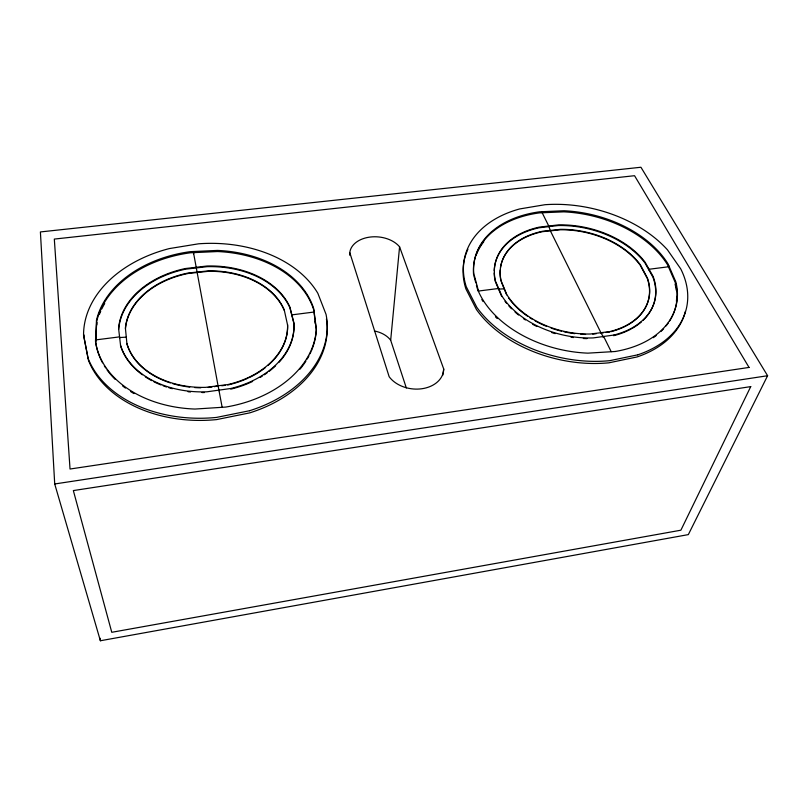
<?xml version="1.0" encoding="UTF-8"?>
<svg xmlns="http://www.w3.org/2000/svg" width="808" height="808" viewBox="0 0 808 808"><rect width="100%" height="100%" fill="white"/><g stroke="black" fill="none" stroke-linecap="round" stroke-linejoin="round"><path stroke-width="1.21" d="M314.009 310.939L313.989 312.039L291.87 314.868L291.88 315.534M96.122 339.784L96.354 334.835M96.819 324.947L96.94 322.473M349.662 255.177L349.793 252.682A26.785 18.22 4.5 0 1 370.387 237.027A26.785 18.22 4.5 0 1 399.576 246.824L443.723 369.014L442.764 375.215M406.323 387.951L390.678 340.229L399.576 246.824M478.205 290.001L478.013 291.102L498.667 288.466L498.445 289.557M504.162 288.82L498.536 289.123M542.42 211.676L542.178 212.767L548.763 226.018L550.369 230.846L601.101 333.088L603.485 332.785M601.101 333.088L603.445 337.118M603.313 337.542L603.647 336.471L611.202 351.672M648.854 269.902L649.077 269.256L668.428 266.791L668.802 265.711M767.6 375.73L688.335 534.613L100.384 640.754L54.712 483.972L40.4 231.936L640.936 167.246L767.6 375.73L54.712 483.972M95.829 339.895L119.544 336.875L119.746 337.986M119.665 337.542L126.3 337.148M592.708 334.138L596.304 333.684M605.869 332.492L609.454 332.038M208.222 387.486L211.938 387.012M214.423 386.699L218.099 385.8L222.129 407.161M221.735 385.78L225.331 385.325M495.809 282.75L501.718 296.536M501.455 282.234L506.646 294.87M349.793 252.682L389.163 376.73A29.33 21.826 6.9 0 0 421.857 388.749A29.33 21.826 6.9 0 0 443.723 369.014M473.872 275.649L475.781 282.78M476.417 285.153L477.69 289.91M95.597 338.784L96.061 341.016M193.496 252.641L218.14 386.234M315.049 321.523L315.362 323.917M193.385 251.52L193.607 253.762M218.968 390.133L219.029 390.789M100.182 638.239L100.384 640.754M374.397 331.007A24.432 17.978 4.3 0 1 390.678 340.229M685.356 311.444A113.504 76.215 12.9 0 1 636.967 356.974L608.959 362.812A113.504 76.215 12.9 0 1 476.427 309.514L465.903 288.911A113.504 76.215 12.9 0 1 467.913 249.298M326.422 319.019A121.725 87.213 -4 0 1 249.662 412.888L216.675 419.584A121.725 87.213 -4 0 1 88.486 360.378L84.042 337.401A121.725 87.213 -4 0 1 84.082 334.977M292.062 339.885A87.799 62.812 -4 0 1 279.073 362.247M275.609 365.792A87.799 62.812 -4 0 1 269.074 371.397M267.216 372.781A87.799 62.812 -4 0 1 264.297 374.811M262.287 376.114A87.799 62.812 -4 0 1 260.216 377.376M252.631 381.426A87.799 62.812 -4 0 1 230.805 389.143M204.505 392.526A87.799 62.812 -4 0 1 201.97 392.547M190.557 391.981A87.799 62.812 -4 0 1 188.052 391.718M172.326 388.709A87.799 62.812 -4 0 1 168.832 387.709M166.539 386.981A87.799 62.812 -4 0 1 163.186 385.81M161.014 384.972A87.799 62.812 -4 0 1 153.974 381.82M151.722 380.649A87.799 62.812 -4 0 1 145.339 376.851M142.39 374.801A87.799 62.812 -4 0 1 120.604 345.804L118.604 328.604A87.86 62.822 -4 0 1 185.426 268.529L207.101 266.004A87.86 62.822 -4 0 1 289.9 307.091L293.9 322.846A87.86 62.822 -4 0 1 230.765 388.496L206.959 391.799A87.86 62.822 -4 0 1 120.483 345.137M118.725 329.27A87.799 62.812 -4 0 1 185.497 269.195L207.151 266.67A87.799 62.812 -4 0 1 289.9 307.757L293.9 323.513A87.799 62.812 -4 0 1 292.385 338.724M311.474 350.621A110.726 79.234 -4 0 0 316.312 330.007L313.696 309.777A110.726 79.234 -4 0 0 217.504 251.541L190.415 252.783A110.726 79.234 -4 0 0 96.718 321.362L95.718 342.319A110.726 79.234 -4 0 0 102.555 362.792M311.009 351.672A110.726 79.234 -4 0 1 310.03 353.793M308.959 355.904A110.726 79.234 -4 0 1 307.181 359.065M305.899 361.146A110.726 79.234 -4 0 1 299.97 369.216M133.946 393.577A110.726 79.234 -4 0 1 130.674 391.597M125.472 388.082A110.726 79.234 -4 0 1 122.523 385.86M115.231 379.427A110.726 79.234 -4 0 1 107.03 369.892M105.636 367.882A110.726 79.234 -4 0 1 104.333 365.862M99.354 314.534A110.605 79.214 -4 0 1 100.737 311.171M101.768 308.959A110.605 79.214 -4 0 1 104.687 303.555M268.044 365.398A81.244 58.136 -4 0 0 287.577 325.058L284.254 309.949A81.285 58.146 -4 0 0 208.363 270.872L188.213 273.013A81.285 58.146 -4 0 0 125.402 328.139L126.947 343.885A81.244 58.136 -4 0 0 170.357 382.911M265.135 367.802A81.244 58.136 -4 0 1 249.197 377.609M248.026 378.154A81.244 58.136 -4 0 1 227.735 385.022M200.828 387.82A81.244 58.136 -4 0 1 194.647 387.547M189.749 387.093A81.244 58.136 -4 0 1 183.769 386.214M182.527 385.992A81.244 58.136 -4 0 1 172.73 383.638M125.472 328.583A81.244 58.136 -4 0 1 188.264 273.457L208.393 271.316A81.244 58.136 -4 0 1 284.254 310.393M287.567 324.624A81.285 58.146 -4 0 1 227.694 384.588L205.707 387.355A81.285 58.146 -4 0 1 126.866 343.44M643.107 320.321A81.881 54.904 12.9 0 0 652.894 277.094L644.925 262.903A81.881 54.904 12.9 0 0 558.166 225.553L539.148 227.775A81.881 54.904 12.9 0 0 494.223 270.63M641.39 321.897A81.881 54.904 12.9 0 1 632.411 328.26M631.311 328.876A81.881 54.904 12.9 0 1 613.666 335.694M587.012 338.613A81.881 54.904 12.9 0 1 583.325 338.481M573.458 337.552A81.881 54.904 12.9 0 1 571.014 337.199M555.187 333.623A81.881 54.904 12.9 0 1 551.632 332.512M536.916 326.513A81.881 54.904 12.9 0 1 532.664 324.311M525.442 319.968A81.881 54.904 12.9 0 1 523.422 318.604M518.605 315.029A81.881 54.904 12.9 0 1 515.039 312.039M511.535 308.757A81.881 54.904 12.9 0 1 508.939 306.03M506.525 303.232A81.881 54.904 12.9 0 1 505.02 301.334M495.354 281.689A81.881 54.904 12.9 0 1 494.203 273.054M669.62 320.958A103.252 69.236 12.9 0 0 675.448 282.951L667.539 264.751A103.252 69.236 12.9 0 0 563.762 211.847L539.401 212.888A103.252 69.236 12.9 0 0 473.559 274.457M668.287 322.968A103.252 69.236 12.9 0 1 666.065 325.917M663.6 328.765A103.252 69.236 12.9 0 1 660.914 331.492M656.197 335.552A103.252 69.236 12.9 0 1 653.308 337.683M497.203 318.524A103.252 69.236 12.9 0 1 495.445 316.827M483.083 301.566A103.252 69.236 12.9 0 1 481.821 299.495M476.084 255.368A103.141 69.236 12.9 0 1 483.81 241.683M675.054 284.032A103.141 69.236 12.9 0 1 676.235 290.203M676.65 296.415A103.141 69.236 12.9 0 1 676.417 301.313M625.958 325.978A75.77 50.823 12.9 0 0 647.299 278.497L640.249 265.287A75.77 50.823 12.9 0 0 560.338 229.785L542.592 231.664A75.77 50.823 12.9 0 0 500.485 267.62M624.907 326.513A75.77 50.823 12.9 0 1 610.727 331.724M585.588 334.441A75.77 50.823 12.9 0 1 580.79 334.219M574.751 333.643A75.77 50.823 12.9 0 1 564.004 331.785M561.621 331.229A75.77 50.823 12.9 0 1 551.137 328.088M546.46 326.321A75.77 50.823 12.9 0 1 535.128 320.907M531.977 319.079A75.77 50.823 12.9 0 1 529.806 317.726M527.685 316.322A75.77 50.823 12.9 0 1 508.495 297.738M501 281.134A75.77 50.823 12.9 0 1 500.202 270.003M96.485 320.231L95.485 341.198A110.858 79.255 -4 0 0 194.981 409.05L225.745 407.07A110.858 79.255 -4 0 0 316.332 328.906L313.716 308.676A110.858 79.255 -4 0 0 217.423 250.419L190.294 251.662A110.858 79.255 -4 0 0 96.485 320.231M750.743 386.608L680.881 530.2L111.767 632.3L73.346 490.577L750.743 386.608M637.724 354.843L609.656 360.681A113.746 76.225 12.9 0 1 476.821 307.333L466.256 286.719A113.746 76.225 12.9 0 1 519.655 208.949L545.016 204.707A113.746 76.225 12.9 0 1 667.448 249.813L680.71 268.842A113.746 76.225 12.9 0 1 637.724 354.843M249.551 410.727L216.483 417.423A121.998 87.254 -4 0 1 88.001 358.156L83.557 335.169A121.998 87.254 -4 0 1 169.327 248.581L198.617 243.804A121.998 87.254 -4 0 1 317.837 293.284L326.048 314.383A121.998 87.254 -4 0 1 249.551 410.727M749.036 367.428L70.033 469.024L54.318 239.077L634.543 175.7L749.036 367.428M613.878 335.047L593.234 337.916A81.931 54.914 12.9 0 1 501.849 295.88L495.476 281.033A81.931 54.914 12.9 0 1 539.29 227.119L558.328 224.897A81.931 54.914 12.9 0 1 645.138 262.246L653.116 276.447A81.931 54.914 12.9 0 1 613.878 335.047M609.596 331.613L590.436 334.007A75.811 50.823 12.9 0 1 506.737 294.435L501.091 280.699A75.811 50.823 12.9 0 1 542.693 231.229L560.439 229.351A75.811 50.823 12.9 0 1 640.39 264.852L647.44 278.073A75.811 50.823 12.9 0 1 609.596 331.613M615.181 351.5L587.901 353.147A103.363 69.246 12.9 0 1 478.791 292.173L473.74 273.356A103.363 69.246 12.9 0 1 539.643 211.797L564.024 210.757A103.363 69.246 12.9 0 1 667.913 263.671L675.841 281.871A103.363 69.246 12.9 0 1 615.181 351.5"/></g></svg>
